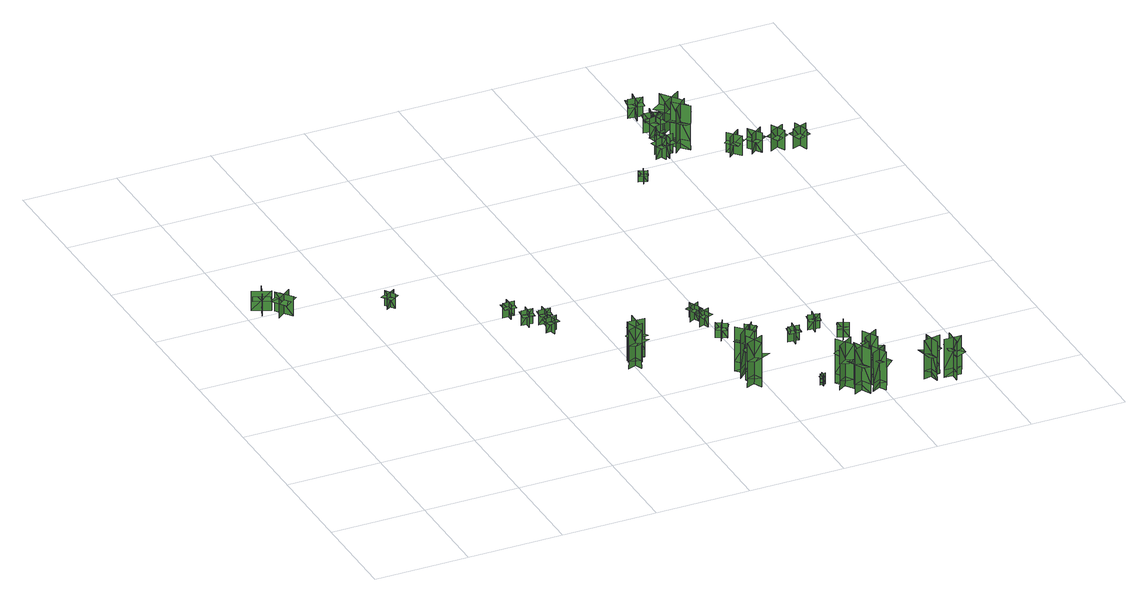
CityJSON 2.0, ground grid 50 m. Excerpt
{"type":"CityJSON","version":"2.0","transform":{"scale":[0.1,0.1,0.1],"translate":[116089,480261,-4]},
"CityObjects":{
"tree1":{"type":"SolitaryVegetationObject","geometry":[{"type":"MultiSurface","lod":"1","boundaries":[[[0,1,2]],[[0,2,3]],[[4,5,6]],[[4,6,7]],[[8,9,10]],[[8,10,11]],[[8,11,12]],[[8,12,13]]]}]},
"tree2":{"type":"SolitaryVegetationObject","geometry":[{"type":"MultiSurface","lod":"1","boundaries":[[[14,15,16]],[[14,16,17]],[[18,19,20]],[[18,20,21]],[[22,23,24]],[[22,24,25]],[[22,25,26]],[[22,26,27]]]}]},
"tree3":{"type":"SolitaryVegetationObject","geometry":[{"type":"MultiSurface","lod":"1","boundaries":[[[28,29,30]],[[28,30,31]],[[32,33,34]],[[32,34,35]],[[36,37,38]],[[36,38,39]],[[36,39,40]],[[36,40,41]]]}]},
"tree4":{"type":"SolitaryVegetationObject","geometry":[{"type":"MultiSurface","lod":"1","boundaries":[[[42,43,44]],[[42,44,45]],[[46,47,48]],[[46,48,49]],[[50,51,52]],[[50,52,53]],[[50,53,54]],[[50,54,55]]]}]},
"tree5":{"type":"SolitaryVegetationObject","geometry":[{"type":"MultiSurface","lod":"1","boundaries":[[[56,57,58]],[[56,58,59]],[[60,61,62]],[[60,62,63]],[[64,65,66]],[[64,66,67]],[[64,67,68]],[[64,68,69]]]}]},
"tree6":{"type":"SolitaryVegetationObject","geometry":[{"type":"MultiSurface","lod":"1","boundaries":[[[70,71,72]],[[70,72,73]],[[74,75,76]],[[74,76,77]],[[78,79,80]],[[78,80,81]],[[78,81,82]],[[78,82,83]]]}]},
"tree7":{"type":"SolitaryVegetationObject","geometry":[{"type":"MultiSurface","lod":"1","boundaries":[[[84,85,86]],[[84,86,87]],[[88,89,90]],[[88,90,91]],[[92,93,94]],[[92,94,95]],[[92,95,96]],[[92,96,97]]]}]},
"tree8":{"type":"SolitaryVegetationObject","geometry":[{"type":"MultiSurface","lod":"1","boundaries":[[[98,99,100]],[[98,100,101]],[[102,103,104]],[[102,104,105]],[[106,107,103]],[[106,103,102]],[[108,109,99]],[[108,99,98]],[[110,111,112]],[[110,112,113]],[[114,115,116]],[[114,116,117]]]}]},
"tree9":{"type":"SolitaryVegetationObject","geometry":[{"type":"MultiSurface","lod":"1","boundaries":[[[118,119,120]],[[118,120,121]],[[122,123,124]],[[122,124,125]],[[126,127,123]],[[126,123,122]],[[128,129,119]],[[128,119,118]],[[130,131,132]],[[130,132,133]],[[134,135,136]],[[134,136,137]]]}]},
"tree10":{"type":"SolitaryVegetationObject","geometry":[{"type":"MultiSurface","lod":"1","boundaries":[[[138,139,140]],[[138,140,141]],[[142,143,144]],[[142,144,145]],[[146,147,143]],[[146,143,142]],[[148,149,139]],[[148,139,138]],[[150,151,152]],[[150,152,153]],[[154,155,156]],[[154,156,157]]]}]},
"tree11":{"type":"SolitaryVegetationObject","geometry":[{"type":"MultiSurface","lod":"1","boundaries":[[[158,159,160]],[[158,160,161]],[[162,163,164]],[[162,164,165]],[[166,167,163]],[[166,163,162]],[[168,169,159]],[[168,159,158]],[[170,171,172]],[[170,172,173]],[[174,175,176]],[[174,176,177]]]}]},
"tree12":{"type":"SolitaryVegetationObject","geometry":[{"type":"MultiSurface","lod":"1","boundaries":[[[178,179,180]],[[178,180,181]],[[182,183,184]],[[182,184,185]],[[186,187,188]],[[186,188,189]],[[186,189,190]],[[186,190,191]]]}]},
"tree13":{"type":"SolitaryVegetationObject","geometry":[{"type":"MultiSurface","lod":"1","boundaries":[[[192,193,194]],[[192,194,195]],[[196,197,198]],[[196,198,199]],[[200,201,202]],[[200,202,203]],[[200,203,204]],[[200,204,205]]]}]},
"tree14":{"type":"SolitaryVegetationObject","geometry":[{"type":"MultiSurface","lod":"1","boundaries":[[[206,207,208]],[[206,208,209]],[[210,211,212]],[[210,212,213]],[[214,215,216]],[[214,216,217]],[[214,217,218]],[[214,218,219]]]}]},
"tree15":{"type":"SolitaryVegetationObject","geometry":[{"type":"MultiSurface","lod":"1","boundaries":[[[220,221,222]],[[220,222,223]],[[224,225,226]],[[224,226,227]],[[228,229,225]],[[228,225,224]],[[230,231,221]],[[230,221,220]],[[232,233,234]],[[232,234,235]],[[236,237,238]],[[236,238,239]]]}]},
"tree16":{"type":"SolitaryVegetationObject","geometry":[{"type":"MultiSurface","lod":"1","boundaries":[[[240,241,242]],[[240,242,243]],[[244,245,246]],[[244,246,247]],[[248,249,250]],[[248,250,251]],[[248,251,252]],[[248,252,253]]]}]},
"tree17":{"type":"SolitaryVegetationObject","geometry":[{"type":"MultiSurface","lod":"1","boundaries":[[[254,255,256]],[[254,256,257]],[[258,259,260]],[[258,260,261]],[[262,263,259]],[[262,259,258]],[[264,265,255]],[[264,255,254]],[[266,267,268]],[[266,268,269]],[[270,271,272]],[[270,272,273]]]}]},
"tree18":{"type":"SolitaryVegetationObject","geometry":[{"type":"MultiSurface","lod":"1","boundaries":[[[274,275,276]],[[274,276,277]],[[278,279,280]],[[278,280,281]],[[282,283,279]],[[282,279,278]],[[284,285,275]],[[284,275,274]],[[286,287,288]],[[286,288,289]],[[290,291,292]],[[290,292,293]]]}]},
"tree19":{"type":"SolitaryVegetationObject","geometry":[{"type":"MultiSurface","lod":"1","boundaries":[[[294,295,296]],[[294,296,297]],[[298,299,300]],[[298,300,301]],[[302,303,304]],[[302,304,305]],[[302,305,306]],[[302,306,307]]]}]},
"tree20":{"type":"SolitaryVegetationObject","geometry":[{"type":"MultiSurface","lod":"1","boundaries":[[[308,309,310]],[[308,310,311]],[[312,313,314]],[[312,314,315]],[[316,317,313]],[[316,313,312]],[[318,319,309]],[[318,309,308]],[[320,321,322]],[[320,322,323]],[[324,325,326]],[[324,326,327]]]}]},
"tree21":{"type":"SolitaryVegetationObject","geometry":[{"type":"MultiSurface","lod":"1","boundaries":[[[328,329,330]],[[328,330,331]],[[332,333,334]],[[332,334,335]],[[336,337,333]],[[336,333,332]],[[338,339,329]],[[338,329,328]],[[340,341,342]],[[340,342,343]],[[344,345,346]],[[344,346,347]]]}]},
"tree22":{"type":"SolitaryVegetationObject","geometry":[{"type":"MultiSurface","lod":"1","boundaries":[[[348,349,350]],[[348,350,351]],[[352,353,354]],[[352,354,355]],[[356,357,358]],[[356,358,359]],[[356,359,360]],[[356,360,361]]]}]},
"tree23":{"type":"SolitaryVegetationObject","geometry":[{"type":"MultiSurface","lod":"1","boundaries":[[[362,363,364]],[[362,364,365]],[[366,367,368]],[[366,368,369]],[[370,371,372]],[[370,372,373]],[[370,373,374]],[[370,374,375]]]}]},
"tree24":{"type":"SolitaryVegetationObject","geometry":[{"type":"MultiSurface","lod":"1","boundaries":[[[376,377,378]],[[376,378,379]],[[380,381,382]],[[380,382,383]],[[384,385,381]],[[384,381,380]],[[386,387,377]],[[386,377,376]],[[388,389,390]],[[388,390,391]],[[392,393,394]],[[392,394,395]]]}]},
"tree25":{"type":"SolitaryVegetationObject","geometry":[{"type":"MultiSurface","lod":"1","boundaries":[[[396,397,398]],[[396,398,399]],[[400,401,402]],[[400,402,403]],[[404,405,401]],[[404,401,400]],[[406,407,397]],[[406,397,396]],[[408,409,410]],[[408,410,411]],[[412,413,414]],[[412,414,415]]]}]},
"tree26":{"type":"SolitaryVegetationObject","geometry":[{"type":"MultiSurface","lod":"1","boundaries":[[[416,417,418]],[[416,418,419]],[[420,421,422]],[[420,422,423]],[[424,425,426]],[[424,426,427]],[[424,427,428]],[[424,428,429]]]}]},
"tree27":{"type":"SolitaryVegetationObject","geometry":[{"type":"MultiSurface","lod":"1","boundaries":[[[430,431,432]],[[430,432,433]],[[434,435,436]],[[434,436,437]],[[438,439,440]],[[438,440,441]],[[438,442,443]],[[438,443,439]]]}]},
"tree28":{"type":"SolitaryVegetationObject","geometry":[{"type":"MultiSurface","lod":"1","boundaries":[[[444,445,446]],[[444,446,447]],[[448,449,450]],[[448,450,451]],[[452,453,454]],[[452,454,455]],[[452,456,457]],[[452,457,453]]]}]},
"tree29":{"type":"SolitaryVegetationObject","geometry":[{"type":"MultiSurface","lod":"1","boundaries":[[[458,459,460]],[[458,460,461]],[[462,463,464]],[[462,464,465]],[[466,467,468]],[[466,468,469]],[[466,470,471]],[[466,471,467]]]}]},
"tree30":{"type":"SolitaryVegetationObject","geometry":[{"type":"MultiSurface","lod":"1","boundaries":[[[472,473,474]],[[472,474,475]],[[476,477,478]],[[476,478,479]],[[480,481,477]],[[480,477,476]],[[482,483,473]],[[482,473,472]],[[484,485,486]],[[484,486,487]],[[488,489,490]],[[488,490,491]]]}]},
"tree31":{"type":"SolitaryVegetationObject","geometry":[{"type":"MultiSurface","lod":"1","boundaries":[[[492,493,494]],[[492,494,495]],[[496,497,498]],[[496,498,499]],[[500,501,502]],[[500,502,503]],[[500,503,504]],[[500,504,505]]]}]},
"tree32":{"type":"SolitaryVegetationObject","geometry":[{"type":"MultiSurface","lod":"1","boundaries":[[[506,507,508]],[[506,508,509]],[[510,511,512]],[[510,512,513]],[[514,515,516]],[[514,516,517]],[[514,517,518]],[[514,518,519]]]}]},
"tree33":{"type":"SolitaryVegetationObject","geometry":[{"type":"MultiSurface","lod":"1","boundaries":[[[520,521,522]],[[520,522,523]],[[524,525,526]],[[524,526,527]],[[528,529,530]],[[528,530,531]],[[528,531,532]],[[528,532,533]]]}]},
"tree34":{"type":"SolitaryVegetationObject","geometry":[{"type":"MultiSurface","lod":"1","boundaries":[[[534,535,536]],[[534,536,537]],[[538,539,540]],[[538,540,541]],[[542,543,544]],[[542,544,545]],[[542,545,546]],[[542,546,547]]]}]},
"tree35":{"type":"SolitaryVegetationObject","geometry":[{"type":"MultiSurface","lod":"1","boundaries":[[[548,549,550]],[[548,550,551]],[[552,553,554]],[[552,554,555]],[[556,557,558]],[[556,558,559]],[[556,557,560]],[[556,560,561]]]}]},
"tree36":{"type":"SolitaryVegetationObject","geometry":[{"type":"MultiSurface","lod":"1","boundaries":[[[562,563,564]],[[562,564,565]],[[566,567,568]],[[566,568,569]],[[570,571,572]],[[570,572,573]],[[570,574,575]],[[570,575,571]]]}]},
"tree37":{"type":"SolitaryVegetationObject","geometry":[{"type":"MultiSurface","lod":"1","boundaries":[[[576,577,578]],[[576,578,579]],[[580,581,582]],[[580,582,583]],[[584,585,586]],[[584,586,587]],[[584,588,589]],[[584,589,585]]]}]},
"tree38":{"type":"SolitaryVegetationObject","geometry":[{"type":"MultiSurface","lod":"1","boundaries":[[[590,591,592]],[[590,592,593]],[[594,595,596]],[[594,596,597]],[[598,599,600]],[[598,600,601]],[[598,602,603]],[[598,603,599]]]}]},
"tree39":{"type":"SolitaryVegetationObject","geometry":[{"type":"MultiSurface","lod":"1","boundaries":[[[604,605,606]],[[604,606,607]],[[608,609,610]],[[608,610,611]],[[612,613,614]],[[612,614,615]],[[612,616,617]],[[612,617,613]]]}]}
},
"vertices":[
[20,2014,47],[112,1975,47],[112,1975,156],[20,2014,156],[47,1948,47],[86,2040,47],[86,2040,156],[47,1948,156],[49,1952,126],[89,1935,126],[125,2019,126],[85,2037,126],[45,2054,126],[8,1969,126],
[183,1884,46],[123,1964,46],[123,1964,154],[183,1884,154],[193,1955,46],[113,1894,46],[113,1894,154],[193,1955,154],[190,1952,124],[163,1987,124],[90,1932,124],[116,1897,124],[142,1862,124],[216,1917,124],
[624,1757,40],[674,1789,40],[674,1789,122],[624,1757,122],[663,1749,40],[631,1798,40],[631,1798,122],[663,1749,122],[663,1749,99],[688,1765,99],[655,1814,99],[631,1798,99],[606,1782,99],[638,1733,99],
[1129,1424,35],[1130,1483,35],[1130,1483,117],[1129,1424,117],[1158,1452,35],[1099,1453,35],[1099,1453,117],[1158,1452,117],[1158,1452,94],[1158,1481,94],[1099,1482,94],[1099,1453,94],[1098,1423,94],[1157,1422,94],
[1181,1376,34],[1175,1318,34],[1175,1318,117],[1181,1376,117],[1150,1352,34],[1209,1346,34],[1209,1346,117],[1150,1352,117],[1150,1352,94],[1147,1322,94],[1206,1316,94],[1209,1346,94],[1212,1375,94],[1153,1381,94],
[1251,1268,34],[1262,1210,34],[1262,1210,116],[1251,1268,116],[1229,1235,34],[1287,1246,34],[1287,1246,116],[1229,1235,116],[1229,1235,93],[1234,1206,93],[1292,1217,93],[1287,1246,93],[1281,1275,93],[1223,1264,93],
[1257,1347,35],[1256,1288,35],[1256,1288,117],[1257,1347,117],[1229,1320,35],[1288,1318,35],[1288,1318,117],[1229,1320,117],[1229,1320,94],[1228,1291,94],[1287,1289,94],[1288,1318,94],[1288,1348,94],[1230,1350,94],
[1532,792,77],[1447,761,77],[1446,762,247],[1532,793,247],[1470,821,77],[1501,736,77],[1502,736,247],[1471,821,247],[1471,821,32],[1502,736,32],[1532,793,32],[1446,762,32],[1532,792,160],[1447,762,160],[1462,718,177],[1548,749,177],[1458,766,187],[1522,789,187],[1510,822,196],[1447,798,196],
[1563,830,78],[1472,834,78],[1472,835,248],[1563,832,248],[1516,881,78],[1513,790,78],[1514,790,248],[1517,881,248],[1517,881,33],[1514,790,33],[1563,832,33],[1472,835,33],[1563,831,161],[1472,835,161],[1471,788,177],[1561,785,177],[1485,834,188],[1553,832,188],[1554,867,197],[1486,869,197],
[1988,405,78],[1893,364,78],[1892,366,273],[1987,406,273],[1916,434,78],[1956,339,78],[1957,339,273],[1916,435,273],[1916,435,27],[1957,339,27],[1987,406,27],[1892,366,27],[1988,406,173],[1892,365,173],[1913,316,192],[2008,357,192],[1905,371,204],[1977,402,204],[1961,438,214],[1890,407,214],
[1904,534,80],[1973,457,80],[1972,456,274],[1903,533,274],[1899,456,80],[1976,525,80],[1976,526,274],[1899,457,274],[1899,457,28],[1976,526,28],[1903,533,28],[1972,456,28],[1903,533,175],[1972,456,175],[2011,491,193],[1942,569,193],[1963,467,205],[1910,524,205],[1881,498,216],[1933,440,216],
[2002,823,34],[1951,853,34],[1951,853,116],[2002,823,116],[1992,861,34],[1962,811,34],[1962,811,116],[1992,861,116],[1992,861,93],[1967,876,93],[1937,826,93],[1962,811,93],[1987,796,93],[2018,846,93],
[1961,958,34],[1942,1014,34],[1942,1014,116],[1961,958,116],[1979,993,34],[1923,974,34],[1923,974,116],[1979,993,116],[1979,993,93],[1969,1021,93],[1913,1002,93],[1923,974,93],[1932,946,93],[1988,964,93],
[1945,1030,33],[1919,1083,33],[1919,1083,115],[1945,1030,115],[1958,1068,33],[1905,1041,33],[1905,1041,115],[1958,1068,115],[1958,1068,92],[1945,1094,92],[1892,1068,92],[1905,1041,92],[1918,1015,92],[1971,1041,92],
[2235,228,36],[2237,254,36],[2238,254,85],[2235,228,85],[2250,240,36],[2224,243,36],[2224,243,85],[2250,240,85],[2250,240,23],[2224,243,23],[2235,228,23],[2238,254,23],[2235,228,60],[2238,254,60],[2224,255,64],[2222,230,64],[2237,250,67],[2235,231,67],[2245,230,70],[2247,249,70],
[2108,783,36],[2072,736,36],[2072,736,118],[2108,783,118],[2069,778,36],[2116,742,36],[2116,742,118],[2069,778,118],[2069,778,95],[2051,755,95],[2098,719,95],[2116,742,95],[2134,766,95],[2087,802,95],
[2377,221,71],[2292,162,71],[2291,164,266],[2376,222,266],[2301,236,71],[2359,150,71],[2360,150,266],[2301,236,266],[2301,236,20],[2360,150,20],[2376,222,20],[2291,164,20],[2377,221,166],[2291,163,166],[2321,119,185],[2407,178,185],[2303,171,197],[2367,215,197],[2345,248,207],[2281,204,207],
[2414,77,69],[2367,170,69],[2368,170,263],[2415,78,263],[2438,151,69],[2346,105,69],[2346,104,263],[2439,151,263],[2439,151,17],[2346,104,17],[2415,78,17],[2368,170,17],[2415,78,164],[2368,170,164],[2321,146,183],[2367,54,183],[2374,157,194],[2410,88,194],[2445,106,205],[2409,175,205],
[2305,658,36],[2247,664,36],[2247,664,118],[2305,658,118],[2281,689,36],[2275,630,36],[2275,630,118],[2281,689,118],[2281,689,95],[2252,692,95],[2245,633,95],[2275,630,95],[2304,627,95],[2310,685,95],
[2456,153,62],[2498,72,62],[2496,72,232],[2455,152,232],[2435,88,62],[2515,129,62],[2515,130,232],[2434,88,232],[2434,88,17],[2515,130,17],[2455,152,17],[2496,72,17],[2455,152,145],[2497,72,145],[2538,93,161],[2496,174,161],[2491,83,171],[2459,143,171],[2429,127,181],[2461,67,181],
[2535,273,68],[2456,228,68],[2456,229,239],[2534,274,239],[2469,291,69],[2514,212,69],[2515,213,239],[2470,291,239],[2470,291,23],[2515,213,23],[2534,274,23],[2456,229,23],[2534,273,151],[2456,228,151],[2479,188,168],[2558,233,168],[2467,235,178],[2525,269,178],[2508,299,188],[2449,264,188],
[2416,748,36],[2406,690,36],[2406,690,119],[2416,748,119],[2383,725,36],[2442,716,36],[2442,716,119],[2383,725,119],[2383,725,96],[2379,696,96],[2437,687,96],[2442,716,96],[2447,745,96],[2388,754,96],
[2498,565,37],[2523,618,37],[2523,618,119],[2498,565,119],[2535,578,37],[2482,603,37],[2482,603,119],[2535,578,119],[2535,578,96],[2548,605,96],[2494,630,96],[2482,603,96],[2469,576,96],[2523,551,96],
[2748,35,72],[2732,125,72],[2733,125,242],[2750,36,242],[2787,92,72],[2698,75,72],[2698,75,242],[2788,91,242],[2788,91,27],[2698,75,27],[2750,36,27],[2733,125,27],[2749,36,155],[2733,125,155],[2687,116,171],[2704,27,171],[2735,113,182],[2748,46,182],[2781,52,191],[2769,119,191],
[2844,97,69],[2841,6,69],[2840,6,239],[2843,97,239],[2794,50,69],[2885,47,69],[2885,48,239],[2794,51,239],[2794,51,24],[2885,48,24],[2843,97,24],[2840,6,24],[2843,97,152],[2840,6,152],[2887,5,168],[2889,95,168],[2841,19,179],[2842,86,179],[2808,87,188],[2806,19,188],
[2301,2372,14],[2259,2387,14],[2259,2387,76],[2301,2372,76],[2289,2399,14],[2273,2357,14],[2273,2357,76],[2289,2399,76],[2289,2399,58],[2268,2406,58],[2253,2365,58],[2273,2357,58],[2294,2349,58],[2310,2391,58],
[2457,2600,6],[2477,2537,6],[2477,2537,116],[2457,2600,116],[2434,2555,6],[2497,2575,6],[2497,2575,116],[2434,2555,116],[2434,2555,80],[2497,2575,80],[2486,2610,80],[2423,2590,80],[2445,2520,80],[2508,2541,80],
[2489,2581,5],[2468,2644,5],[2468,2644,116],[2489,2581,116],[2511,2627,5],[2448,2606,5],[2448,2606,116],[2511,2627,116],[2511,2627,80],[2448,2606,80],[2460,2572,80],[2523,2592,80],[2500,2661,80],[2437,2641,80],
[2496,2539,6],[2493,2606,6],[2493,2606,117],[2496,2539,117],[2530,2577,6],[2464,2574,6],[2464,2574,117],[2530,2577,117],[2530,2577,81],[2464,2574,81],[2465,2538,81],[2532,2541,81],[2528,2613,81],[2462,2610,81],
[2619,2563,60],[2548,2639,60],[2549,2640,254],[2620,2564,254],[2622,2641,60],[2546,2570,60],[2547,2570,254],[2622,2641,254],[2622,2641,8],[2547,2570,8],[2620,2564,8],[2549,2640,8],[2620,2564,155],[2549,2639,155],[2510,2603,174],[2581,2528,174],[2559,2629,185],[2612,2573,185],[2641,2600,196],[2587,2656,196],
[2494,2760,5],[2570,2774,5],[2570,2774,113],[2494,2760,113],[2536,2730,5],[2522,2806,5],[2522,2806,113],[2536,2730,113],[2536,2730,83],[2574,2737,83],[2560,2813,83],[2522,2806,83],[2484,2800,83],[2498,2723,83],
[2519,2772,5],[2533,2848,5],[2533,2848,113],[2519,2772,113],[2562,2801,5],[2485,2815,5],[2485,2815,113],[2562,2801,113],[2562,2801,83],[2569,2839,83],[2492,2853,83],[2485,2815,83],[2479,2777,83],[2555,2763,83],
[2527,2763,6],[2578,2822,6],[2578,2822,114],[2527,2763,114],[2578,2766,6],[2520,2817,6],[2520,2817,114],[2578,2766,114],[2578,2766,83],[2604,2795,83],[2546,2847,83],[2520,2817,83],[2495,2788,83],[2553,2737,83],
[2475,2972,5],[2552,2962,5],[2552,2962,112],[2475,2972,112],[2507,2931,5],[2516,3008,5],[2516,3008,112],[2507,2931,112],[2507,2931,82],[2545,2926,82],[2554,3003,82],[2516,3008,82],[2478,3012,82],[2468,2936,82],
[2662,2742,11],[2586,2847,11],[2586,2847,183],[2662,2742,183],[2675,2829,11],[2571,2753,11],[2571,2753,183],[2675,2829,183],[2665,2745,126],[2589,2849,126],[2537,2811,126],[2613,2707,126],[2631,2880,126],[2707,2776,126],
[2771,2479,6],[2824,2414,6],[2824,2414,115],[2771,2479,115],[2766,2427,6],[2766,2427,115],[2831,2479,115],[2831,2479,6],[2777,2477,73],[2823,2420,73],[2850,2441,73],[2804,2498,73],[2750,2455,73],[2796,2398,73],
[2872,2403,9],[2939,2453,9],[2939,2453,118],[2872,2403,118],[2924,2395,9],[2924,2395,118],[2874,2463,118],[2874,2463,9],[2874,2409,76],[2933,2452,76],[2913,2480,76],[2854,2436,76],[2895,2380,76],[2954,2424,76],
[3043,2425,11],[2967,2388,11],[2967,2388,120],[3043,2425,120],[2993,2442,11],[2993,2442,120],[3030,2366,120],[3030,2366,11],[3040,2420,78],[2974,2387,78],[2989,2357,78],[3055,2389,78],[3024,2451,78],[2958,2419,78],
[3154,2392,9],[3074,2367,9],[3074,2367,118],[3154,2392,118],[3107,2416,9],[3107,2416,118],[3132,2336,118],[3132,2336,9],[3150,2388,76],[3080,2365,76],[3090,2333,76],[3160,2355,76],[3139,2421,76],[3069,2399,76]
]}
